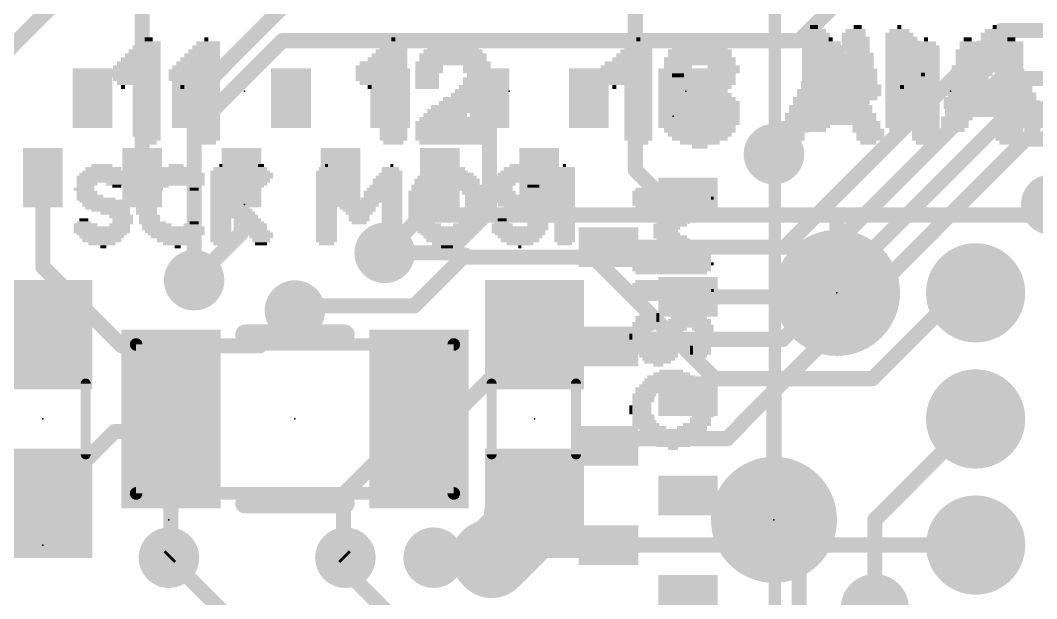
# Model space of a CAD drawing. Extents: x -6.3 to 43.3, y -21.6 to 50.8.
# Drawn here: x 4.85 to 15.09, y 9.62 to 15.44 of the extents above; entities that cross this region are included whole.
import ezdxf

# ---------------------------------------------------------------- set-up
doc = ezdxf.new("R2010")
doc.units = 0
for name, color, linetype in [('1', 12, 'CONTINUOUS'), ('16', 132, 'CONTINUOUS'), ('17', 110, 'CONTINUOUS'), ('18', 110, 'CONTINUOUS'), ('21', 41, 'CONTINUOUS'), ('22', 40, 'CONTINUOUS'), ('23', 53, 'CONTINUOUS'), ('24', 53, 'CONTINUOUS'), ('51', 53, 'CONTINUOUS')]:
    doc.layers.add(name, color=color, linetype=linetype)

# ---------------------------------------------------------------- blocks, each defined once
blk = doc.blocks.new('RECT')
blk.add_solid([(-0.5, -0.5), (0.5, -0.5), (-0.5, 0.5), (0.5, 0.5)])
blk = doc.blocks.new('ROUNDP')
at = {"const_width": 0.5}
blk.add_lwpolyline([(0, -0.25, 1), (0, 0.25, 1), (0, -0.25)], format="xyb", dxfattribs=at)
blk = doc.blocks.new('PIE')
at = {"const_width": 0.5}
blk.add_lwpolyline([(0, -0.25, 1), (0, 0.25, 1), (0, -0.25)], format="xyb", dxfattribs=at)
blk = doc.blocks.new('ROUNDV')
at = {"const_width": 0.5}
blk.add_lwpolyline([(0, -0.25, 1), (0, 0.25, 1), (0, -0.25)], format="xyb", dxfattribs=at)

msp = doc.modelspace()

# ---------------------------------------------------------------- linework, layer by layer
at = {"layer": '1'}
for points, const_width in [([(12.7, 15.24), (13.97, 16.51)], 0.1524), ([(6.604, 14.351), (7.493, 15.24)], 0.1524), ([(7.493, 15.24), (12.7, 15.24)], 0.1524), ([(6.604, 12.827), (6.604, 14.351)], 0.1524), ([(15.24, 13.589), (15.1348, 13.4838)], 0.1524), ([(8.5242, 13.1028), (8.9052, 13.4838)], 0.1524), ([(8.9052, 13.4838), (13.081, 13.4838)], 0.1524), ([(13.081, 13.4838), (15.1348, 13.4838)], 0.1524), ([(13.081, 12.7), (13.081, 13.4838)], 0.1524), ([(9.3337, 13.081), (8.8221, 12.5694)], 0.1524), ([(9.3561, 13.0586), (9.3337, 13.081)], 0.1524), ([(10.6277, 13.0586), (9.3561, 13.0586)], 0.1524), ([(11.8499, 11.8364), (10.6277, 13.0586)], 0.1524), ([(14.3023, 12.7), (13.4387, 11.8364)], 0.1524), ([(14.478, 12.7), (14.3023, 12.7)], 0.1524), ([(7.62, 12.5218), (7.6676, 12.5694)], 0.1524), ([(7.6676, 12.5694), (8.8221, 12.5694)], 0.1524), ([(9.183, 11.43), (10.033, 12.28)], 0.1524), ([(12.446, 11.8364), (11.8499, 11.8364)], 0.1524), ([(13.4387, 11.8364), (12.446, 11.8364)], 0.1524), ([(12.446, 10.414), (12.446, 11.8364)], 0.1524), ([(6.37, 11.303), (6.37, 11.43)], 0.1524), ([(8.108, 10.668), (8.87, 11.43)], 0.1524), ([(8.87, 11.43), (9.183, 11.43)], 0.1524), ([(13.462, 10.414), (14.478, 11.43)], 0.1524), ([(5.08, 10.58), (5.803, 11.303)], 0.1524), ([(5.803, 11.303), (6.37, 11.303)], 0.1524), ([(6.37, 10.053), (6.37, 11.303)], 0.1524), ([(10.033, 10.58), (9.9034, 10.4504)], 0.762), ([(9.9034, 10.4504), (9.9034, 10.3091)], 0.762), ([(8.108, 10.668), (8.108, 10.053)], 0.1524), ([(9.6019, 10.0076), (9.9034, 10.3091)], 0.762), ([(13.462, 9.525), (13.462, 10.414)], 0.1524), ([(9.6019, 10.0076), (9.5765, 10.033)], 0.762), ([(9.5765, 10.033), (9.017, 10.033)], 0.254), ([(6.35, 10.033), (6.37, 10.053)], 0.1524), ([(8.128, 10.033), (8.108, 10.053)], 0.1524)]:
    msp.add_lwpolyline(points, dxfattribs=dict(at, const_width=const_width))
for points, const_width in [([(7.493, 15.2781, 1), (7.493, 15.2019)], 0.0762), ([(7.5199, 15.2131, 1), (7.4661, 15.2669)], 0.0762), ([(12.6731, 15.2669, 1), (12.7269, 15.2131)], 0.0762), ([(12.7, 15.2019, 1), (12.7, 15.2781)], 0.0762), ([(6.6421, 14.351, 1), (6.5659, 14.351)], 0.0762), ([(6.5771, 14.3779, 1), (6.6309, 14.3241)], 0.0762), ([(8.9052, 13.5219, 1), (8.9052, 13.4457)], 0.0762), ([(8.9322, 13.4569, 1), (8.8783, 13.5107)], 0.0762), ([(13.081, 13.5219, 1), (13.081, 13.4457)], 0.0762), ([(13.1191, 13.4838, 1), (13.0429, 13.4838)], 0.0762), ([(13.081, 13.4457, 1), (13.081, 13.5219)], 0.0762), ([(15.1079, 13.5107, 1), (15.1617, 13.4569)], 0.0762), ([(8.4973, 13.1297, 1), (8.5512, 13.0759)], 0.0762), ([(9.3607, 13.1079, 1), (9.3068, 13.0541)], 0.0762), ([(9.3607, 13.0541, 1), (9.3068, 13.1079)], 0.0762), ([(9.3561, 13.0967, 1), (9.3561, 13.0205)], 0.0762), ([(9.3292, 13.0317, 1), (9.3831, 13.0855)], 0.0762), ([(10.6546, 13.0855, 1), (10.6007, 13.0317)], 0.0762), ([(10.6277, 13.0205, 1), (10.6277, 13.0967)], 0.0762), ([(6.5659, 12.827, 1), (6.6421, 12.827)], 0.0762), ([(13.0429, 12.7, 1), (13.1191, 12.7)], 0.0762), ([(14.3023, 12.7381, 1), (14.3023, 12.6619)], 0.0762), ([(14.3293, 12.6731, 1), (14.2754, 12.7269)], 0.0762), ([(14.478, 12.6619, 1), (14.478, 12.7381)], 0.0762), ([(7.6676, 12.6075, 1), (7.6676, 12.5313)], 0.0762), ([(7.6945, 12.5425, 1), (7.6407, 12.5963)], 0.0762), ([(8.7952, 12.5963, 1), (8.8491, 12.5425)], 0.0762), ([(8.8221, 12.5313, 1), (8.8221, 12.6075)], 0.0762), ([(7.5931, 12.5487, 1), (7.6469, 12.4949)], 0.0762), ([(10.0599, 12.2531, 1), (10.0061, 12.3069)], 0.0762), ([(11.8499, 11.8745, 1), (11.8499, 11.7983)], 0.0762), ([(11.8229, 11.8095, 1), (11.8768, 11.8633)], 0.0762), ([(12.446, 11.8745, 1), (12.446, 11.7983)], 0.0762), ([(12.4841, 11.8364, 1), (12.4079, 11.8364)], 0.0762), ([(12.446, 11.7983, 1), (12.446, 11.8745)], 0.0762), ([(13.4118, 11.8633, 1), (13.4657, 11.8095)], 0.0762), ([(13.4387, 11.7983, 1), (13.4387, 11.8745)], 0.0762), ([(6.4081, 11.43, 1), (6.3319, 11.43)], 0.0762), ([(8.87, 11.4681, 1), (8.87, 11.3919)], 0.0762), ([(8.8969, 11.4031, 1), (8.8431, 11.4569)], 0.0762), ([(9.1561, 11.4569, 1), (9.2099, 11.4031)], 0.0762), ([(9.183, 11.3919, 1), (9.183, 11.4681)], 0.0762), ([(14.5049, 11.4031, 1), (14.4511, 11.4569)], 0.0762), ([(5.803, 11.3411, 1), (5.803, 11.2649)], 0.0762), ([(5.8299, 11.2761, 1), (5.7761, 11.3299)], 0.0762), ([(6.4081, 11.303, 1), (6.3319, 11.303)], 0.0762), ([(6.37, 11.2649, 1), (6.37, 11.3411)], 0.0762), ([(6.3319, 11.303, 1), (6.4081, 11.303)], 0.0762), ([(10.1677, 10.4453, 1), (9.8983, 10.7147)], 0.381), ([(10.0939, 10.4504, 1), (9.7129, 10.4504)], 0.381), ([(9.7687, 10.5851, 1), (10.0381, 10.3157)], 0.381), ([(8.1461, 10.668, 1), (8.0699, 10.668)], 0.0762), ([(8.0811, 10.6949, 1), (8.1349, 10.6411)], 0.0762), ([(10.0381, 10.1744, 1), (9.7687, 10.4438)], 0.381), ([(5.0531, 10.6069, 1), (5.1069, 10.5531)], 0.0762), ([(9.7129, 10.3091, 1), (10.0939, 10.3091)], 0.381), ([(12.4079, 10.414, 1), (12.4841, 10.414)], 0.0762), ([(13.5001, 10.414, 1), (13.4239, 10.414)], 0.0762), ([(13.4351, 10.4409, 1), (13.4889, 10.3871)], 0.0762), ([(9.7112, 10.1677, 1), (9.4418, 9.8983)], 0.381), ([(9.4672, 10.1423, 1), (9.7366, 9.8729)], 0.381), ([(9.4672, 9.8729, 1), (9.7366, 10.1423)], 0.381), ([(9.017, 10.0965, 1), (9.017, 9.9695)], 0.127), ([(9.5765, 9.9695, 1), (9.5765, 10.0965)], 0.127), ([(6.3231, 10.0599, 1), (6.3769, 10.0061)], 0.0762), ([(6.3319, 10.053, 1), (6.4081, 10.053)], 0.0762), ([(6.3969, 10.0261, 1), (6.3431, 10.0799)], 0.0762), ([(8.0699, 10.053, 1), (8.1461, 10.053)], 0.0762), ([(8.1349, 10.0799, 1), (8.0811, 10.0261)], 0.0762), ([(8.1011, 10.0061, 1), (8.1549, 10.0599)], 0.0762)]:
    msp.add_lwpolyline(points, format="xyb", dxfattribs=dict(at, const_width=const_width))
at = {"layer": '16', "const_width": 0.1524}
for points in [[(6.58, 14.66), (8.43, 16.51)], [(6.08, 13.86), (6.08, 16.24)], [(11.049, 13.937), (11.049, 16.129)], [(4.58, 14.994), (5.1816, 15.5956)], [(12.5529, 13.16), (14.7345, 15.3416)], [(14.7345, 15.3416), (15.3416, 15.3416)], [(14.732, 14.859), (12.533, 12.66)], [(18.7615, 14.859), (14.732, 14.859)], [(9.58, 14.66), (9.58, 13.5236)], [(14.8583, 14.5542), (12.5355, 12.2314)], [(18.1272, 14.5542), (14.8583, 14.5542)], [(12.1086, 11.3735), (14.9845, 14.2494)], [(17.8392, 14.2494), (14.9845, 14.2494)], [(5.08, 13.86), (5.08, 12.9617)], [(7.08, 13.86), (7.08, 13.303)], [(11.326, 13.66), (11.049, 13.937)], [(11.58, 13.66), (11.326, 13.66)], [(9.58, 13.5236), (9.1592, 13.1028)], [(7.08, 13.303), (6.604, 12.827)], [(10.78, 13.16), (12.5529, 13.16)], [(9.1592, 13.1028), (8.5242, 13.1028)], [(5.8751, 12.1666), (5.08, 12.9617)], [(12.533, 12.66), (11.58, 12.66)], [(7.62, 12.5218), (7.2648, 12.1666)], [(10.8514, 12.2314), (10.78, 12.16)], [(12.5355, 12.2314), (10.8514, 12.2314)], [(7.2648, 12.1666), (5.8751, 12.1666)], [(11.9747, 11.2314), (12.1086, 11.3653)], [(12.1086, 11.3653), (12.1086, 11.3735)], [(10.78, 11.16), (10.8514, 11.2314)], [(10.8514, 11.2314), (11.9747, 11.2314)], [(10.78, 10.16), (12.7, 10.16)], [(12.7, 10.16), (14.478, 10.16)], [(12.7, 9.1941), (12.7, 10.16)], [(8.4248, 7.9582), (6.35, 10.033)], [(8.128, 10.033), (8.128, 9.906)], [(9.874, 8.16), (8.128, 9.906)]]:
    msp.add_lwpolyline(points, dxfattribs=at)
at = {"layer": '16', "const_width": 0.0762}
for points in [[(14.7345, 15.3797, 1), (14.7345, 15.3035)], [(14.7614, 15.3147, 1), (14.7075, 15.3685)], [(14.732, 14.8971, 1), (14.732, 14.8209)], [(14.7589, 14.8321, 1), (14.7051, 14.8859)], [(6.5531, 14.6869, 1), (6.6069, 14.6331)], [(9.6181, 14.66, 1), (9.5419, 14.66)], [(14.8583, 14.5923, 1), (14.8583, 14.5161)], [(14.8852, 14.5273, 1), (14.8313, 14.5811)], [(14.9845, 14.2875, 1), (14.9845, 14.2113)], [(15.0115, 14.2225, 1), (14.9576, 14.2763)], [(5.1181, 13.86, 1), (5.0419, 13.86)], [(7.1181, 13.86, 1), (7.0419, 13.86)], [(11.0109, 13.937, 1), (11.0871, 13.937)], [(11.0759, 13.9639, 1), (11.0221, 13.9101)], [(6.0419, 13.86, 1), (6.1181, 13.86)], [(11.326, 13.6981, 1), (11.326, 13.6219)], [(11.2991, 13.6331, 1), (11.3529, 13.6869)], [(11.58, 13.6219, 1), (11.58, 13.6981)], [(9.5419, 13.5236, 1), (9.6181, 13.5236)], [(9.6069, 13.4966, 1), (9.5531, 13.5505)], [(7.0419, 13.303, 1), (7.1181, 13.303)], [(7.1069, 13.2761, 1), (7.0531, 13.3299)], [(10.78, 13.1981, 1), (10.78, 13.1219)], [(12.5259, 13.1869, 1), (12.5798, 13.1331)], [(12.5529, 13.1219, 1), (12.5529, 13.1981)], [(8.5242, 13.1409, 1), (8.5242, 13.0647)], [(9.1323, 13.1297, 1), (9.1862, 13.0759)], [(9.1592, 13.0647, 1), (9.1592, 13.1409)], [(5.1069, 12.9886, 1), (5.0531, 12.9347)], [(5.0419, 12.9617, 1), (5.1181, 12.9617)], [(6.5771, 12.8539, 1), (6.6309, 12.8001)], [(11.58, 12.6981, 1), (11.58, 12.6219)], [(12.5061, 12.6869, 1), (12.5599, 12.6331)], [(12.533, 12.6219, 1), (12.533, 12.6981)], [(7.6469, 12.4949, 1), (7.5931, 12.5487)], [(10.8514, 12.2695, 1), (10.8514, 12.1933)], [(10.8783, 12.2045, 1), (10.8245, 12.2583)], [(12.5085, 12.2583, 1), (12.5624, 12.2045)], [(12.5355, 12.1933, 1), (12.5355, 12.2695)], [(5.8751, 12.2047, 1), (5.8751, 12.1285)], [(5.8481, 12.1397, 1), (5.902, 12.1935)], [(7.2379, 12.1935, 1), (7.2917, 12.1397)], [(7.2648, 12.1285, 1), (7.2648, 12.2047)], [(10.7531, 12.1869, 1), (10.8069, 12.1331)], [(12.1467, 11.3735, 1), (12.0705, 11.3735)], [(12.0817, 11.4004, 1), (12.1355, 11.3465)], [(12.0705, 11.3653, 1), (12.1467, 11.3653)], [(12.1355, 11.3384, 1), (12.0817, 11.3923)], [(10.8514, 11.2695, 1), (10.8514, 11.1933)], [(10.8783, 11.2045, 1), (10.8245, 11.2583)], [(11.9477, 11.2583, 1), (12.0016, 11.2045)], [(11.9747, 11.1933, 1), (11.9747, 11.2695)], [(10.7531, 11.1869, 1), (10.8069, 11.1331)], [(10.78, 10.1981, 1), (10.78, 10.1219)], [(12.7, 10.1981, 1), (12.7, 10.1219)], [(12.7381, 10.16, 1), (12.6619, 10.16)], [(12.7, 10.1219, 1), (12.7, 10.1981)], [(14.478, 10.1219, 1), (14.478, 10.1981)], [(6.3769, 10.0599, 1), (6.3231, 10.0061)], [(8.1661, 10.033, 1), (8.0899, 10.033)], [(8.0899, 9.906, 1), (8.1661, 9.906)], [(8.1549, 9.9329, 1), (8.1011, 9.8791)]]:
    msp.add_lwpolyline(points, format="xyb", dxfattribs=at)
at = {"layer": '21', "const_width": 0.2032}
for points in [[(7.12, 12.28), (8.12, 12.28)], [(8.12, 10.58), (7.12, 10.58)]]:
    msp.add_lwpolyline(points, dxfattribs=at)
at = {"layer": '21', "const_width": 0.1016}
for points in [[(7.12, 12.3308, 1), (7.12, 12.2292)], [(8.12, 12.2292, 1), (8.12, 12.3308)], [(7.12, 10.6308, 1), (7.12, 10.5292)], [(8.12, 10.5292, 1), (8.12, 10.6308)]]:
    msp.add_lwpolyline(points, format="xyb", dxfattribs=at)
at = {"layer": '22', "const_width": 0.127}
msp.add_lwpolyline([(12.455, 15.535), (12.455, 4.785)], dxfattribs=at)
at = {"layer": '23'}
for p in [(7.112, 14.732), (9.779, 14.732), (11.557, 14.732), (14.224, 14.732), (11.43, 14.478), (7.112, 13.589), (13.081, 12.7), (5.08, 11.43), (7.62, 11.43), (10.033, 11.43), (6.35, 10.414), (12.446, 10.414)]:
    msp.add_point(p, dxfattribs=at)
at = {"layer": '24'}
msp.add_point((5.08, 10.16), dxfattribs=at)
at = {"layer": '51'}
for points, const_width in [([(6.02, 12.2118, 1), (6.02, 12.1482)], 0.0635), ([(6.0518, 12.18, 1), (5.9883, 12.18)], 0.0635), ([(9.2518, 12.18, 1), (9.1883, 12.18)], 0.0635), ([(9.22, 12.1482, 1), (9.22, 12.2118)], 0.0635), ([(5.5374, 11.786, 1), (5.4866, 11.786)], 0.0508), ([(9.6264, 11.786, 1), (9.5756, 11.786)], 0.0508), ([(10.4774, 11.786, 1), (10.4266, 11.786)], 0.0508), ([(5.4866, 11.074, 1), (5.5374, 11.074)], 0.0508), ([(9.5756, 11.074, 1), (9.6264, 11.074)], 0.0508), ([(10.4266, 11.074, 1), (10.4774, 11.074)], 0.0508), ([(6.02, 10.7118, 1), (6.02, 10.6482)], 0.0635), ([(5.9883, 10.68, 1), (6.0518, 10.68)], 0.0635), ([(9.1883, 10.68, 1), (9.2518, 10.68)], 0.0635), ([(9.22, 10.6482, 1), (9.22, 10.7118)], 0.0635)]:
    msp.add_lwpolyline(points, format="xyb", dxfattribs=dict(at, const_width=const_width))
for points, const_width in [([(6.02, 12.18), (9.22, 12.18)], 0.127), ([(6.02, 10.68), (6.02, 12.18)], 0.127), ([(9.22, 12.18), (9.22, 10.68)], 0.127), ([(5.512, 11.786), (5.512, 11.074)], 0.1016), ([(9.601, 11.074), (9.601, 11.786)], 0.1016), ([(10.452, 11.074), (10.452, 11.786)], 0.1016), ([(9.22, 10.68), (6.02, 10.68)], 0.127)]:
    msp.add_lwpolyline(points, dxfattribs=dict(at, const_width=const_width))

# ---------------------------------------------------------------- block references
at = {"layer": '1', "xscale": 1.27, "yscale": 1.27}
for p in [(13.081, 12.7), (12.446, 10.414)]:
    msp.add_blockref('PIE', p, dxfattribs=at)
at = {"layer": '1', "xscale": 1.1}
for p, rotation in [((5.08, 12.28), 270), ((10.033, 12.28), 90), ((5.08, 10.58), 270), ((10.033, 10.58), 90)]:
    msp.add_blockref('RECT', p, dxfattribs=dict(at, rotation=rotation))
at = {"layer": '1', "yscale": 1.8}
for p in [(6.37, 11.43), (8.87, 11.43)]:
    msp.add_blockref('RECT', p, dxfattribs=at)
at = {"layer": '16', "yscale": 0.6}
for p, xscale, rotation in [((5.58, 14.66), 0.4, 180), ((6.58, 14.66), 0.4, 180), ((7.58, 14.66), 0.4, 180), ((8.58, 14.66), 0.4, 180), ((9.58, 14.66), 0.4, 180), ((10.58, 14.66), 0.4, 180), ((11.58, 14.66), 0.6, 180), ((5.08, 13.86), 0.4, 180), ((6.08, 13.86), 0.4, 180), ((7.08, 13.86), 0.4, 180), ((8.08, 13.86), 0.4, 180), ((9.08, 13.86), 0.4, 180), ((10.08, 13.86), 0.4, 180), ((11.58, 13.66), 0.4, 90), ((10.78, 13.16), 0.4, 90), ((11.58, 12.66), 0.4, 90), ((10.78, 12.16), 0.4, 90), ((11.58, 11.66), 0.4, 90), ((10.78, 11.16), 0.4, 90), ((11.58, 10.66), 0.4, 90), ((10.78, 10.16), 0.4, 90), ((11.58, 9.66), 0.4, 90)]:
    msp.add_blockref('RECT', p, dxfattribs=dict(at, xscale=xscale, rotation=rotation))
at = {"layer": '17', "rotation": 270}
for p in [(14.478, 12.7), (14.478, 12.7), (14.478, 11.43), (14.478, 11.43), (14.478, 10.16), (14.478, 10.16)]:
    msp.add_blockref('ROUNDP', p, dxfattribs=at)
at = {"layer": '17', "xscale": 0.8128, "yscale": 0.8128, "rotation": 270}
for p in [(14.478, 12.7), (14.478, 12.7), (14.478, 11.43), (14.478, 11.43), (14.478, 10.16), (14.478, 10.16)]:
    msp.add_blockref('ROUNDP', p, dxfattribs=at)
at = {"layer": '18'}
for p, xscale, yscale in [((12.446, 14.097), 0.6096, 0.6096), ((12.446, 14.097), 0.6096, 0.6096), ((15.24, 13.589), 0.6096, 0.6096), ((15.24, 13.589), 0.6096, 0.6096), ((8.5242, 13.1028), 0.6096, 0.6096), ((8.5242, 13.1028), 0.6096, 0.6096), ((6.604, 12.827), 0.6096, 0.6096), ((6.604, 12.827), 0.6096, 0.6096), ((7.62, 12.5218), 0.6096, 0.6096), ((7.62, 12.5218), 0.6096, 0.6096), ((6.35, 10.033), 0.6096, 0.6096), ((6.35, 10.033), 0.6096, 0.6096), ((8.128, 10.033), 0.6096, 0.6096), ((8.128, 10.033), 0.6096, 0.6096), ((9.017, 10.033), 0.6096, 0.6096), ((9.017, 10.033), 0.6096, 0.6096), ((13.462, 9.525), 0.6858, 0.6858), ((13.462, 9.525), 0.6858, 0.6858)]:
    msp.add_blockref('ROUNDV', p, dxfattribs=dict(at, xscale=xscale, yscale=yscale))
at = {"layer": '21'}
for p, xscale, yscale in [((6.146, 15.252), 0.08, 0.04), ((6.726, 15.252), 0.04, 0.04), ((8.612, 15.252), 0.04, 0.04), ((9.192, 15.252), 0.24, 0.04), ((11.079, 15.252), 0.04, 0.04), ((11.699, 15.252), 0.24, 0.04), ((13.017, 15.252), 0.04, 0.04), ((13.977, 15.252), 0.04, 0.04), ((14.397, 15.252), 0.08, 0.04), ((14.837, 15.252), 0.08, 0.04), ((6.126, 15.172), 0.28, 0.04), ((6.146, 15.212), 0.24, 0.04), ((6.726, 15.172), 0.28, 0.04), ((6.746, 15.212), 0.24, 0.04), ((8.612, 15.172), 0.28, 0.04), ((8.612, 15.212), 0.2, 0.04), ((9.212, 15.172), 0.52, 0.04), ((9.212, 15.212), 0.44, 0.04), ((11.079, 15.172), 0.28, 0.04), ((11.079, 15.212), 0.2, 0.04), ((11.699, 15.172), 0.56, 0.04), ((11.679, 15.212), 0.44, 0.04), ((13.017, 15.212), 0.2, 0.04), ((13.037, 15.172), 0.24, 0.04), ((13.977, 15.172), 0.28, 0.04), ((13.977, 15.212), 0.2, 0.04), ((14.417, 15.212), 0.2, 0.04), ((14.437, 15.172), 0.24, 0.04), ((14.817, 15.172), 0.28, 0.04), ((14.837, 15.212), 0.24, 0.04), ((6.066, 15.052), 0.4, 0.04), ((6.086, 15.092), 0.36, 0.04), ((6.106, 15.132), 0.32, 0.04), ((6.666, 15.052), 0.4, 0.04), ((6.686, 15.092), 0.36, 0.04), ((6.706, 15.132), 0.32, 0.04), ((8.552, 15.052), 0.4, 0.04), ((8.572, 15.092), 0.36, 0.04), ((8.592, 15.132), 0.32, 0.04), ((9.212, 15.092), 0.68, 0.04), ((9.212, 15.052), 0.68, 0.04), ((9.212, 15.132), 0.6, 0.04), ((11.019, 15.052), 0.4, 0.04), ((11.039, 15.092), 0.36, 0.04), ((11.059, 15.132), 0.32, 0.04), ((11.699, 15.052), 0.72, 0.04), ((11.699, 15.132), 0.64, 0.04), ((11.699, 15.092), 0.64, 0.04), ((13.017, 15.052), 0.36, 0.04), ((13.017, 15.132), 0.28, 0.04), ((13.037, 15.092), 0.32, 0.04), ((13.917, 15.052), 0.4, 0.04), ((13.937, 15.092), 0.36, 0.04), ((13.957, 15.132), 0.32, 0.04), ((14.417, 15.132), 0.28, 0.04), ((14.417, 15.092), 0.28, 0.04), ((14.417, 15.052), 0.28, 0.04), ((14.817, 15.132), 0.28, 0.04), ((14.817, 15.092), 0.28, 0.04), ((14.817, 15.052), 0.28, 0.04), ((6.006, 14.932), 0.52, 0.04), ((6.026, 14.972), 0.48, 0.04), ((6.046, 15.012), 0.44, 0.04), ((6.606, 14.932), 0.52, 0.04), ((6.626, 14.972), 0.48, 0.04), ((6.646, 15.012), 0.44, 0.04), ((8.492, 14.972), 0.52, 0.04), ((8.492, 14.932), 0.52, 0.04), ((8.512, 15.012), 0.48, 0.04), ((9.212, 15.012), 0.76, 0.04), ((8.972, 14.972), 0.28, 0.04), ((8.972, 14.932), 0.28, 0.04), ((9.452, 14.972), 0.28, 0.04), ((9.452, 14.932), 0.28, 0.04), ((10.959, 14.972), 0.52, 0.04), ((10.959, 14.932), 0.52, 0.04), ((10.979, 15.012), 0.48, 0.04), ((11.699, 15.012), 0.72, 0.04), ((11.479, 14.972), 0.28, 0.04), ((11.479, 14.932), 0.2, 0.04), ((11.939, 14.972), 0.32, 0.04), ((11.959, 14.932), 0.28, 0.04), ((13.017, 14.972), 0.44, 0.04), ((13.037, 14.932), 0.48, 0.04), ((13.037, 15.012), 0.4, 0.04), ((13.857, 14.972), 0.52, 0.04), ((13.857, 14.932), 0.52, 0.04), ((13.877, 15.012), 0.48, 0.04), ((14.377, 14.972), 0.28, 0.04), ((14.377, 14.932), 0.28, 0.04), ((14.417, 15.012), 0.28, 0.04), ((14.817, 15.012), 0.28, 0.04), ((14.817, 14.972), 0.28, 0.04), ((14.817, 14.932), 0.28, 0.04), ((6.006, 14.892), 0.52, 0.04), ((6.026, 14.852), 0.48, 0.04), ((6.606, 14.892), 0.52, 0.04), ((6.606, 14.852), 0.52, 0.04), ((8.492, 14.892), 0.52, 0.04), ((8.492, 14.852), 0.52, 0.04), ((8.952, 14.892), 0.24, 0.04), ((8.952, 14.852), 0.24, 0.04), ((9.452, 14.852), 0.28, 0.04), ((9.472, 14.892), 0.24, 0.04), ((10.959, 14.892), 0.52, 0.04), ((10.959, 14.852), 0.52, 0.04), ((11.479, 14.892), 0.12, 0.04), ((11.839, 14.852), 0.44, 0.04), ((11.919, 14.892), 0.28, 0.04), ((13.017, 14.892), 0.52, 0.04), ((13.037, 14.852), 0.56, 0.04), ((13.857, 14.892), 0.52, 0.04), ((13.857, 14.852), 0.52, 0.04), ((14.377, 14.892), 0.28, 0.04), ((14.377, 14.852), 0.28, 0.04), ((14.817, 14.892), 0.28, 0.04), ((14.817, 14.852), 0.28, 0.04), ((6.046, 14.812), 0.44, 0.04), ((5.886, 14.772), 0.04, 0.04), ((6.126, 14.772), 0.28, 0.04), ((6.126, 14.732), 0.28, 0.04), ((6.626, 14.812), 0.48, 0.04), ((6.486, 14.772), 0.04, 0.04), ((6.726, 14.772), 0.28, 0.04), ((6.726, 14.732), 0.28, 0.04), ((8.512, 14.812), 0.48, 0.04), ((8.372, 14.772), 0.04, 0.04), ((8.612, 14.772), 0.28, 0.04), ((8.612, 14.732), 0.28, 0.04), ((8.952, 14.812), 0.24, 0.04), ((8.952, 14.772), 0.24, 0.04), ((9.412, 14.732), 0.36, 0.04), ((9.432, 14.772), 0.32, 0.04), ((9.452, 14.812), 0.28, 0.04), ((10.979, 14.812), 0.48, 0.04), ((10.839, 14.772), 0.04, 0.04), ((11.079, 14.772), 0.28, 0.04), ((11.079, 14.732), 0.28, 0.04), ((11.819, 14.812), 0.48, 0.04), ((11.799, 14.772), 0.44, 0.04), ((11.779, 14.732), 0.4, 0.04), ((12.837, 14.732), 0.32, 0.04), ((13.017, 14.812), 0.6, 0.04), ((12.857, 14.772), 0.28, 0.04), ((13.197, 14.772), 0.32, 0.04), ((13.217, 14.732), 0.28, 0.04), ((13.877, 14.812), 0.48, 0.04), ((13.737, 14.772), 0.04, 0.04), ((13.977, 14.772), 0.28, 0.04), ((13.977, 14.732), 0.28, 0.04), ((14.337, 14.812), 0.28, 0.04), ((14.337, 14.772), 0.28, 0.04), ((14.577, 14.732), 0.76, 0.04), ((14.817, 14.812), 0.28, 0.04), ((14.817, 14.772), 0.28, 0.04), ((6.126, 14.692), 0.28, 0.04), ((6.126, 14.652), 0.28, 0.04), ((6.726, 14.692), 0.28, 0.04), ((6.726, 14.652), 0.28, 0.04), ((8.612, 14.692), 0.28, 0.04), ((8.612, 14.652), 0.28, 0.04), ((9.332, 14.652), 0.44, 0.04), ((9.372, 14.692), 0.36, 0.04), ((11.079, 14.692), 0.28, 0.04), ((11.079, 14.652), 0.28, 0.04), ((11.799, 14.692), 0.44, 0.04), ((11.819, 14.652), 0.48, 0.04), ((12.797, 14.652), 0.32, 0.04), ((12.817, 14.692), 0.28, 0.04), ((13.217, 14.692), 0.28, 0.04), ((13.257, 14.652), 0.28, 0.04), ((13.977, 14.692), 0.28, 0.04), ((13.977, 14.652), 0.28, 0.04), ((14.557, 14.652), 0.8, 0.04), ((14.577, 14.692), 0.76, 0.04), ((6.126, 14.612), 0.28, 0.04), ((6.126, 14.572), 0.28, 0.04), ((6.126, 14.532), 0.28, 0.04), ((6.726, 14.612), 0.28, 0.04), ((6.726, 14.572), 0.28, 0.04), ((6.726, 14.532), 0.28, 0.04), ((8.612, 14.612), 0.28, 0.04), ((8.612, 14.572), 0.28, 0.04), ((8.612, 14.532), 0.28, 0.04), ((9.172, 14.532), 0.44, 0.04), ((9.232, 14.572), 0.48, 0.04), ((9.292, 14.612), 0.44, 0.04), ((11.079, 14.612), 0.28, 0.04), ((11.079, 14.572), 0.28, 0.04), ((11.079, 14.532), 0.28, 0.04), ((11.419, 14.532), 0.24, 0.04), ((11.439, 14.572), 0.2, 0.04), ((11.919, 14.612), 0.36, 0.04), ((11.959, 14.572), 0.28, 0.04), ((11.959, 14.532), 0.28, 0.04), ((13.017, 14.572), 0.84, 0.04), ((13.017, 14.532), 0.84, 0.04), ((13.017, 14.612), 0.76, 0.04), ((13.977, 14.612), 0.28, 0.04), ((13.977, 14.572), 0.28, 0.04), ((13.977, 14.532), 0.28, 0.04), ((14.557, 14.612), 0.8, 0.04), ((14.557, 14.572), 0.8, 0.04), ((14.577, 14.532), 0.76, 0.04), ((6.126, 14.492), 0.28, 0.04), ((6.126, 14.452), 0.28, 0.04), ((6.726, 14.492), 0.28, 0.04), ((6.726, 14.452), 0.28, 0.04), ((8.612, 14.492), 0.28, 0.04), ((8.612, 14.452), 0.28, 0.04), ((9.212, 14.452), 0.68, 0.04), ((9.132, 14.492), 0.44, 0.04), ((11.079, 14.492), 0.28, 0.04), ((11.079, 14.452), 0.28, 0.04), ((11.439, 14.492), 0.28, 0.04), ((11.459, 14.452), 0.32, 0.04), ((11.939, 14.452), 0.32, 0.04), ((11.959, 14.492), 0.28, 0.04), ((13.017, 14.492), 0.92, 0.04), ((13.017, 14.452), 0.92, 0.04), ((13.977, 14.492), 0.28, 0.04), ((13.977, 14.452), 0.28, 0.04), ((14.617, 14.492), 0.68, 0.04), ((14.817, 14.452), 0.28, 0.04), ((6.126, 14.412), 0.28, 0.04), ((6.126, 14.372), 0.28, 0.04), ((6.126, 14.332), 0.28, 0.04), ((6.726, 14.412), 0.28, 0.04), ((6.726, 14.372), 0.28, 0.04), ((6.726, 14.332), 0.28, 0.04), ((8.612, 14.412), 0.28, 0.04), ((8.612, 14.372), 0.28, 0.04), ((8.612, 14.332), 0.28, 0.04), ((9.232, 14.412), 0.8, 0.04), ((9.232, 14.372), 0.8, 0.04), ((9.232, 14.332), 0.8, 0.04), ((11.079, 14.412), 0.28, 0.04), ((11.079, 14.372), 0.28, 0.04), ((11.079, 14.332), 0.28, 0.04), ((11.699, 14.412), 0.8, 0.04), ((11.699, 14.372), 0.72, 0.04), ((11.699, 14.332), 0.72, 0.04), ((12.637, 14.332), 0.32, 0.04), ((12.657, 14.372), 0.28, 0.04), ((13.377, 14.372), 0.28, 0.04), ((13.397, 14.332), 0.32, 0.04), ((13.977, 14.412), 0.28, 0.04), ((13.977, 14.372), 0.28, 0.04), ((13.977, 14.332), 0.28, 0.04), ((14.817, 14.412), 0.28, 0.04), ((14.817, 14.372), 0.28, 0.04), ((14.817, 14.332), 0.28, 0.04), ((6.126, 14.292), 0.28, 0.04), ((6.146, 14.252), 0.24, 0.04), ((6.726, 14.292), 0.28, 0.04), ((6.726, 14.252), 0.28, 0.04), ((8.612, 14.292), 0.28, 0.04), ((8.612, 14.252), 0.28, 0.04), ((9.232, 14.292), 0.8, 0.04), ((9.232, 14.252), 0.8, 0.04), ((11.079, 14.292), 0.28, 0.04), ((11.079, 14.252), 0.28, 0.04), ((11.699, 14.292), 0.64, 0.04), ((11.699, 14.252), 0.56, 0.04), ((12.617, 14.292), 0.28, 0.04), ((12.637, 14.252), 0.24, 0.04), ((13.417, 14.292), 0.28, 0.04), ((13.417, 14.252), 0.28, 0.04), ((13.977, 14.292), 0.28, 0.04), ((13.977, 14.252), 0.28, 0.04), ((14.817, 14.292), 0.28, 0.04), ((14.817, 14.252), 0.28, 0.04), ((6.126, 14.212), 0.2, 0.04), ((6.726, 14.212), 0.2, 0.04), ((8.612, 14.212), 0.2, 0.04), ((9.252, 14.212), 0.76, 0.04), ((11.079, 14.212), 0.2, 0.04), ((11.699, 14.212), 0.4, 0.04), ((11.699, 14.172), 0.16, 0.04), ((12.637, 14.212), 0.16, 0.04), ((13.397, 14.212), 0.16, 0.04), ((13.977, 14.212), 0.2, 0.04), ((14.817, 14.212), 0.2, 0.04), ((5.689, 13.914), 0.42, 0.03), ((5.689, 13.949), 0.36, 0.04), ((5.674, 13.984), 0.21, 0.03), ((6.424, 13.914), 0.45, 0.03), ((6.424, 13.949), 0.33, 0.04), ((6.424, 13.984), 0.15, 0.03), ((6.874, 13.914), 0.21, 0.03), ((6.874, 13.949), 0.15, 0.04), ((6.874, 13.984), 0.03, 0.03), ((7.264, 13.949), 0.15, 0.04), ((7.279, 13.914), 0.18, 0.03), ((7.279, 13.984), 0.06, 0.03), ((7.937, 13.914), 0.21, 0.03), ((7.937, 13.949), 0.15, 0.04), ((7.937, 13.984), 0.03, 0.03), ((8.582, 13.949), 0.18, 0.04), ((8.597, 13.914), 0.21, 0.03), ((8.597, 13.984), 0.03, 0.03), ((9.152, 13.914), 0.42, 0.03), ((9.152, 13.949), 0.36, 0.04), ((9.152, 13.984), 0.18, 0.03), ((9.902, 13.914), 0.42, 0.03), ((9.887, 13.949), 0.33, 0.04), ((9.887, 13.984), 0.21, 0.03), ((10.337, 13.914), 0.21, 0.03), ((10.352, 13.949), 0.18, 0.04), ((10.337, 13.984), 0.03, 0.03), ((5.674, 13.864), 0.51, 0.03), ((5.674, 13.829), 0.51, 0.04), ((5.689, 13.894), 0.48, 0.03), ((6.409, 13.829), 0.6, 0.04), ((6.424, 13.864), 0.57, 0.03), ((6.439, 13.894), 0.54, 0.03), ((6.874, 13.894), 0.21, 0.03), ((6.874, 13.864), 0.21, 0.03), ((6.874, 13.829), 0.21, 0.04), ((7.234, 13.829), 0.27, 0.04), ((7.264, 13.864), 0.27, 0.03), ((7.279, 13.894), 0.24, 0.03), ((7.952, 13.894), 0.24, 0.03), ((7.967, 13.864), 0.27, 0.03), ((7.982, 13.829), 0.3, 0.04), ((8.552, 13.829), 0.3, 0.04), ((8.567, 13.864), 0.27, 0.03), ((8.582, 13.894), 0.24, 0.03), ((9.152, 13.829), 0.66, 0.04), ((9.152, 13.864), 0.6, 0.03), ((9.152, 13.894), 0.54, 0.03), ((9.887, 13.864), 0.51, 0.03), ((9.872, 13.829), 0.48, 0.04), ((9.887, 13.894), 0.45, 0.03), ((10.337, 13.894), 0.21, 0.03), ((10.337, 13.864), 0.21, 0.03), ((10.337, 13.829), 0.21, 0.04), ((5.494, 13.744), 0.21, 0.03), ((5.524, 13.794), 0.21, 0.03), ((5.509, 13.774), 0.18, 0.03), ((5.524, 13.709), 0.21, 0.04), ((5.809, 13.794), 0.18, 0.03), ((5.824, 13.774), 0.09, 0.03), ((6.199, 13.774), 0.3, 0.03), ((6.169, 13.744), 0.24, 0.03), ((6.154, 13.709), 0.21, 0.04), ((6.394, 13.794), 0.63, 0.03), ((6.604, 13.774), 0.15, 0.03), ((6.604, 13.744), 0.09, 0.03), ((6.874, 13.794), 0.21, 0.03), ((6.874, 13.774), 0.21, 0.03), ((6.874, 13.744), 0.21, 0.03), ((7.009, 13.709), 0.48, 0.04), ((7.144, 13.744), 0.27, 0.03), ((7.174, 13.774), 0.27, 0.03), ((7.204, 13.794), 0.27, 0.03), ((7.982, 13.794), 0.3, 0.03), ((7.997, 13.774), 0.33, 0.03), ((8.012, 13.744), 0.36, 0.03), ((8.027, 13.709), 0.39, 0.04), ((8.507, 13.709), 0.39, 0.04), ((8.522, 13.744), 0.36, 0.03), ((8.537, 13.774), 0.33, 0.03), ((8.552, 13.794), 0.3, 0.03), ((8.882, 13.709), 0.24, 0.04), ((8.927, 13.774), 0.27, 0.03), ((8.912, 13.744), 0.24, 0.03), ((9.152, 13.794), 0.66, 0.03), ((9.377, 13.774), 0.27, 0.03), ((9.392, 13.744), 0.24, 0.03), ((9.422, 13.709), 0.24, 0.04), ((9.722, 13.794), 0.24, 0.03), ((9.707, 13.774), 0.21, 0.03), ((9.707, 13.744), 0.21, 0.03), ((9.722, 13.709), 0.24, 0.04), ((10.022, 13.794), 0.18, 0.03), ((10.022, 13.774), 0.12, 0.03), ((10.337, 13.794), 0.21, 0.03), ((10.337, 13.774), 0.21, 0.03), ((10.337, 13.744), 0.21, 0.03), ((10.337, 13.709), 0.21, 0.04), ((5.554, 13.674), 0.27, 0.03), ((5.614, 13.644), 0.39, 0.03), ((5.674, 13.624), 0.45, 0.03), ((6.139, 13.674), 0.24, 0.03), ((6.124, 13.644), 0.21, 0.03), ((6.124, 13.624), 0.21, 0.03), ((6.994, 13.674), 0.45, 0.03), ((6.979, 13.644), 0.42, 0.03), ((6.964, 13.624), 0.39, 0.03), ((8.027, 13.674), 0.39, 0.03), ((8.042, 13.644), 0.42, 0.03), ((8.267, 13.624), 0.87, 0.03), ((8.492, 13.644), 0.42, 0.03), ((8.507, 13.674), 0.39, 0.03), ((8.867, 13.674), 0.21, 0.03), ((8.867, 13.644), 0.21, 0.03), ((8.867, 13.624), 0.21, 0.03), ((9.437, 13.674), 0.21, 0.03), ((9.437, 13.644), 0.21, 0.03), ((9.437, 13.624), 0.21, 0.03), ((9.752, 13.674), 0.3, 0.03), ((9.827, 13.644), 0.39, 0.03), ((9.857, 13.624), 0.45, 0.03), ((10.337, 13.674), 0.21, 0.03), ((10.337, 13.644), 0.21, 0.03), ((10.337, 13.624), 0.21, 0.03), ((5.704, 13.589), 0.45, 0.04), ((5.734, 13.554), 0.45, 0.03), ((5.764, 13.534), 0.39, 0.03), ((5.809, 13.504), 0.3, 0.03), ((6.124, 13.589), 0.21, 0.04), ((6.124, 13.554), 0.21, 0.03), ((6.124, 13.534), 0.21, 0.03), ((6.124, 13.504), 0.21, 0.03), ((6.949, 13.589), 0.36, 0.04), ((6.964, 13.554), 0.39, 0.03), ((6.979, 13.534), 0.42, 0.03), ((6.994, 13.504), 0.45, 0.03), ((7.937, 13.589), 0.21, 0.04), ((7.937, 13.554), 0.21, 0.03), ((7.937, 13.534), 0.21, 0.03), ((7.937, 13.504), 0.21, 0.03), ((8.267, 13.589), 0.39, 0.04), ((8.252, 13.554), 0.36, 0.03), ((8.267, 13.534), 0.33, 0.03), ((8.267, 13.504), 0.27, 0.03), ((8.597, 13.589), 0.21, 0.04), ((8.597, 13.554), 0.21, 0.03), ((8.597, 13.534), 0.21, 0.03), ((8.597, 13.504), 0.21, 0.03), ((8.867, 13.589), 0.21, 0.04), ((8.867, 13.554), 0.21, 0.03), ((8.867, 13.534), 0.21, 0.03), ((8.867, 13.504), 0.21, 0.03), ((9.437, 13.589), 0.21, 0.04), ((9.437, 13.554), 0.21, 0.03), ((9.437, 13.534), 0.21, 0.03), ((9.437, 13.504), 0.21, 0.03), ((9.902, 13.589), 0.48, 0.04), ((9.932, 13.554), 0.42, 0.03), ((9.977, 13.534), 0.39, 0.03), ((10.022, 13.504), 0.3, 0.03), ((10.337, 13.589), 0.21, 0.04), ((10.337, 13.554), 0.21, 0.03), ((10.337, 13.534), 0.21, 0.03), ((10.337, 13.504), 0.21, 0.03), ((5.494, 13.404), 0.15, 0.03), ((5.494, 13.434), 0.09, 0.03), ((5.869, 13.469), 0.24, 0.04), ((5.884, 13.434), 0.21, 0.03), ((5.884, 13.404), 0.21, 0.03), ((6.154, 13.469), 0.21, 0.04), ((6.154, 13.434), 0.21, 0.03), ((6.184, 13.404), 0.27, 0.03), ((6.604, 13.404), 0.09, 0.03), ((7.009, 13.469), 0.48, 0.04), ((6.874, 13.434), 0.21, 0.03), ((6.874, 13.404), 0.21, 0.03), ((7.144, 13.434), 0.27, 0.03), ((7.174, 13.404), 0.27, 0.03), ((7.937, 13.469), 0.21, 0.04), ((7.937, 13.434), 0.21, 0.03), ((7.937, 13.404), 0.21, 0.03), ((8.267, 13.469), 0.21, 0.04), ((8.267, 13.434), 0.21, 0.03), ((8.267, 13.404), 0.15, 0.03), ((8.597, 13.469), 0.21, 0.04), ((8.597, 13.434), 0.21, 0.03), ((8.597, 13.404), 0.21, 0.03), ((8.867, 13.469), 0.21, 0.04), ((8.882, 13.434), 0.24, 0.03), ((8.912, 13.404), 0.24, 0.03), ((9.392, 13.404), 0.24, 0.03), ((9.407, 13.434), 0.21, 0.03), ((9.437, 13.469), 0.21, 0.04), ((9.707, 13.404), 0.15, 0.03), ((9.707, 13.434), 0.09, 0.03), ((10.067, 13.469), 0.21, 0.04), ((10.067, 13.434), 0.21, 0.03), ((10.067, 13.404), 0.21, 0.03), ((10.337, 13.469), 0.21, 0.04), ((10.337, 13.434), 0.21, 0.03), ((10.337, 13.404), 0.21, 0.03), ((5.509, 13.384), 0.24, 0.03), ((5.674, 13.349), 0.57, 0.04), ((5.674, 13.314), 0.57, 0.03), ((5.854, 13.384), 0.21, 0.03), ((6.229, 13.384), 0.3, 0.03), ((6.394, 13.349), 0.63, 0.04), ((6.409, 13.314), 0.6, 0.03), ((6.589, 13.384), 0.18, 0.03), ((6.874, 13.384), 0.21, 0.03), ((6.874, 13.349), 0.21, 0.04), ((6.874, 13.314), 0.21, 0.03), ((7.204, 13.384), 0.27, 0.03), ((7.219, 13.349), 0.24, 0.04), ((7.234, 13.314), 0.27, 0.03), ((7.937, 13.384), 0.21, 0.03), ((7.937, 13.349), 0.21, 0.04), ((7.937, 13.314), 0.21, 0.03), ((8.597, 13.384), 0.21, 0.03), ((8.597, 13.349), 0.21, 0.04), ((8.597, 13.314), 0.21, 0.03), ((8.942, 13.384), 0.3, 0.03), ((9.152, 13.349), 0.66, 0.04), ((9.152, 13.314), 0.6, 0.03), ((9.362, 13.384), 0.3, 0.03), ((9.707, 13.384), 0.21, 0.03), ((9.887, 13.349), 0.57, 0.04), ((9.872, 13.314), 0.54, 0.03), ((10.067, 13.384), 0.21, 0.03), ((10.337, 13.384), 0.21, 0.03), ((10.337, 13.349), 0.21, 0.04), ((10.337, 13.314), 0.21, 0.03), ((5.674, 13.294), 0.51, 0.03), ((5.674, 13.264), 0.45, 0.03), ((5.674, 13.229), 0.39, 0.04), ((6.424, 13.294), 0.57, 0.03), ((6.424, 13.264), 0.51, 0.03), ((6.439, 13.229), 0.42, 0.04), ((6.874, 13.294), 0.21, 0.03), ((6.874, 13.264), 0.21, 0.03), ((6.874, 13.229), 0.21, 0.04), ((7.264, 13.294), 0.27, 0.03), ((7.279, 13.264), 0.24, 0.03), ((7.279, 13.229), 0.18, 0.04), ((7.937, 13.294), 0.21, 0.03), ((7.937, 13.264), 0.21, 0.03), ((7.937, 13.229), 0.21, 0.04), ((8.597, 13.294), 0.21, 0.03), ((8.597, 13.264), 0.21, 0.03), ((8.597, 13.229), 0.21, 0.04), ((9.152, 13.294), 0.54, 0.03), ((9.152, 13.264), 0.48, 0.03), ((9.152, 13.229), 0.42, 0.04), ((9.887, 13.294), 0.51, 0.03), ((9.887, 13.264), 0.45, 0.03), ((9.887, 13.229), 0.39, 0.04), ((10.337, 13.294), 0.21, 0.03), ((10.337, 13.264), 0.21, 0.03), ((10.337, 13.229), 0.21, 0.04), ((5.674, 13.194), 0.27, 0.03), ((5.689, 13.164), 0.06, 0.03), ((6.439, 13.194), 0.3, 0.03), ((6.439, 13.164), 0.06, 0.03), ((6.874, 13.194), 0.15, 0.03), ((7.279, 13.194), 0.12, 0.03), ((7.937, 13.194), 0.15, 0.03), ((8.597, 13.194), 0.15, 0.03), ((9.152, 13.194), 0.3, 0.03), ((9.152, 13.164), 0.12, 0.03), ((9.887, 13.194), 0.27, 0.03), ((9.887, 13.164), 0.03, 0.03), ((10.337, 13.194), 0.15, 0.03)]:
    msp.add_blockref('RECT', p, dxfattribs=dict(at, xscale=xscale, yscale=yscale))
at = {"layer": '21', "yscale": 0.04}
msp.add_blockref('RECT', (13.017, 14.412), dxfattribs=at)
at = {"layer": '21', "rotation": 270}
for p, xscale, yscale in [((11.035, 13.653), 0.15, 0.03), ((11.07, 13.653), 0.21, 0.04), ((11.105, 13.653), 0.21, 0.03), ((11.135, 13.653), 0.21, 0.03), ((11.155, 13.653), 0.21, 0.03), ((11.19, 13.653), 0.21, 0.04), ((11.225, 13.653), 0.21, 0.03), ((11.245, 13.653), 0.21, 0.03), ((11.275, 13.653), 0.21, 0.03), ((11.31, 13.653), 0.21, 0.04), ((11.345, 13.653), 0.21, 0.03), ((11.375, 13.653), 0.21, 0.03), ((11.395, 13.653), 0.21, 0.03), ((11.43, 13.653), 0.21, 0.04), ((11.465, 13.323), 0.87, 0.03), ((11.485, 13.548), 0.42, 0.03), ((11.515, 13.563), 0.39, 0.03), ((11.55, 13.563), 0.39, 0.04), ((11.585, 13.578), 0.36, 0.03), ((11.615, 13.593), 0.33, 0.03), ((11.635, 13.608), 0.3, 0.03), ((11.67, 13.608), 0.3, 0.04), ((11.705, 13.623), 0.27, 0.03), ((11.735, 13.638), 0.24, 0.03), ((11.755, 13.653), 0.21, 0.03), ((11.79, 13.653), 0.15, 0.04), ((11.825, 13.653), 0.03, 0.03), ((11.395, 13.338), 0.36, 0.03), ((11.43, 13.323), 0.39, 0.04), ((11.275, 13.323), 0.21, 0.03), ((11.31, 13.323), 0.21, 0.04), ((11.345, 13.323), 0.27, 0.03), ((11.375, 13.323), 0.33, 0.03), ((11.245, 13.323), 0.15, 0.03), ((11.485, 13.098), 0.42, 0.03), ((11.515, 13.083), 0.39, 0.03), ((11.55, 13.083), 0.39, 0.04), ((11.585, 13.068), 0.36, 0.03), ((11.615, 13.053), 0.33, 0.03), ((11.635, 13.038), 0.3, 0.03), ((11.67, 13.038), 0.3, 0.04), ((11.705, 13.023), 0.27, 0.03), ((11.735, 13.008), 0.24, 0.03), ((11.035, 12.993), 0.15, 0.03), ((11.07, 12.993), 0.21, 0.04), ((11.105, 12.993), 0.21, 0.03), ((11.135, 12.993), 0.21, 0.03), ((11.155, 12.993), 0.21, 0.03), ((11.19, 12.993), 0.21, 0.04), ((11.225, 12.993), 0.21, 0.03), ((11.245, 12.993), 0.21, 0.03), ((11.275, 12.993), 0.21, 0.03), ((11.31, 12.993), 0.21, 0.04), ((11.345, 12.993), 0.21, 0.03), ((11.375, 12.993), 0.21, 0.03), ((11.395, 12.993), 0.21, 0.03), ((11.43, 12.993), 0.21, 0.04), ((11.755, 12.993), 0.21, 0.03), ((11.79, 13.008), 0.18, 0.04), ((11.825, 12.993), 0.03, 0.03), ((11.07, 12.723), 0.21, 0.04), ((11.105, 12.723), 0.21, 0.03), ((11.135, 12.723), 0.21, 0.03), ((11.155, 12.723), 0.21, 0.03), ((11.19, 12.723), 0.21, 0.04), ((11.225, 12.723), 0.21, 0.03), ((11.245, 12.723), 0.21, 0.03), ((11.275, 12.723), 0.21, 0.03), ((11.31, 12.723), 0.21, 0.04), ((11.345, 12.723), 0.21, 0.03), ((11.375, 12.723), 0.21, 0.03), ((11.395, 12.723), 0.21, 0.03), ((11.43, 12.723), 0.21, 0.04), ((11.465, 12.723), 0.21, 0.03), ((11.485, 12.723), 0.21, 0.03), ((11.515, 12.723), 0.21, 0.03), ((11.55, 12.723), 0.21, 0.04), ((11.585, 12.723), 0.21, 0.03), ((11.615, 12.723), 0.21, 0.03), ((11.635, 12.723), 0.21, 0.03), ((11.67, 12.723), 0.21, 0.04), ((11.705, 12.723), 0.21, 0.03), ((11.735, 12.723), 0.21, 0.03), ((11.755, 12.723), 0.21, 0.03), ((11.035, 12.723), 0.15, 0.03), ((11.79, 12.708), 0.18, 0.04), ((11.825, 12.723), 0.03, 0.03), ((11.105, 12.273), 0.45, 0.03), ((11.135, 12.273), 0.51, 0.03), ((11.155, 12.273), 0.57, 0.03), ((11.19, 12.273), 0.57, 0.04), ((11.225, 12.438), 0.24, 0.03), ((11.245, 12.453), 0.15, 0.03), ((11.275, 12.453), 0.09, 0.03), ((11.465, 12.273), 0.45, 0.03), ((11.485, 12.333), 0.39, 0.03), ((11.515, 12.393), 0.27, 0.03), ((11.55, 12.423), 0.21, 0.04), ((11.585, 12.453), 0.21, 0.03), ((11.615, 12.438), 0.18, 0.03), ((11.635, 12.423), 0.21, 0.03), ((11.67, 12.273), 0.51, 0.04), ((11.705, 12.273), 0.51, 0.03), ((11.735, 12.258), 0.48, 0.03), ((11.035, 12.273), 0.27, 0.03), ((11.07, 12.273), 0.39, 0.04), ((11.395, 12.213), 0.45, 0.03), ((11.43, 12.243), 0.45, 0.04), ((11.755, 12.258), 0.42, 0.03), ((11.79, 12.258), 0.36, 0.04), ((11.005, 12.258), 0.06, 0.03), ((11.345, 12.138), 0.3, 0.03), ((11.375, 12.183), 0.39, 0.03), ((11.825, 12.273), 0.21, 0.03), ((11.225, 12.093), 0.21, 0.03), ((11.31, 12.078), 0.24, 0.04), ((11.635, 12.138), 0.18, 0.03), ((11.245, 12.063), 0.21, 0.03), ((11.275, 12.063), 0.21, 0.03), ((11.615, 12.123), 0.09, 0.03), ((11.245, 11.778), 0.24, 0.03), ((11.275, 11.793), 0.21, 0.03), ((11.31, 11.808), 0.24, 0.04), ((11.345, 11.823), 0.21, 0.03), ((11.375, 11.823), 0.21, 0.03), ((11.395, 11.823), 0.21, 0.03), ((11.43, 11.823), 0.21, 0.04), ((11.465, 11.823), 0.21, 0.03), ((11.485, 11.823), 0.21, 0.03), ((11.515, 11.823), 0.21, 0.03), ((11.55, 11.793), 0.21, 0.04), ((11.585, 11.778), 0.24, 0.03), ((11.105, 11.523), 0.51, 0.03), ((11.135, 11.523), 0.57, 0.03), ((11.155, 11.523), 0.63, 0.03), ((11.19, 11.538), 0.66, 0.04), ((11.225, 11.733), 0.27, 0.03), ((11.615, 11.748), 0.24, 0.03), ((11.635, 11.523), 0.69, 0.03), ((11.67, 11.523), 0.63, 0.04), ((11.705, 11.523), 0.57, 0.03), ((11.735, 11.523), 0.51, 0.03), ((11.035, 11.523), 0.33, 0.03), ((11.07, 11.538), 0.42, 0.04), ((11.755, 11.523), 0.45, 0.03), ((11.79, 11.523), 0.33, 0.04), ((11.825, 11.538), 0.18, 0.03), ((11.005, 11.523), 0.09, 0.03), ((11.225, 11.328), 0.3, 0.03), ((11.245, 11.298), 0.24, 0.03), ((11.275, 11.268), 0.24, 0.03), ((11.55, 11.268), 0.24, 0.04), ((11.585, 11.268), 0.24, 0.03), ((11.615, 11.313), 0.27, 0.03), ((11.31, 11.253), 0.21, 0.04), ((11.345, 11.253), 0.21, 0.03), ((11.375, 11.238), 0.18, 0.03), ((11.395, 11.223), 0.21, 0.03), ((11.43, 11.223), 0.21, 0.04), ((11.465, 11.223), 0.21, 0.03), ((11.485, 11.253), 0.21, 0.03), ((11.515, 11.253), 0.21, 0.03)]:
    msp.add_blockref('RECT', p, dxfattribs=dict(at, xscale=xscale, yscale=yscale))
at = {"layer": '22', "yscale": 0.04, "rotation": 180}
for p, xscale in [((12.849, 15.379), 0.08), ((13.289, 15.379), 0.08), ((13.709, 15.379), 0.04), ((14.669, 15.379), 0.04), ((12.849, 15.339), 0.24), ((12.869, 15.299), 0.28), ((12.869, 15.259), 0.28), ((13.249, 15.299), 0.24), ((13.269, 15.259), 0.28), ((13.269, 15.339), 0.2), ((13.709, 15.299), 0.28), ((13.729, 15.259), 0.32), ((13.709, 15.339), 0.2), ((14.649, 15.299), 0.24), ((14.669, 15.259), 0.28), ((14.669, 15.339), 0.2), ((12.869, 15.219), 0.28), ((12.869, 15.179), 0.28), ((12.869, 15.139), 0.28), ((13.269, 15.219), 0.28), ((13.269, 15.179), 0.28), ((13.269, 15.139), 0.28), ((13.749, 15.219), 0.36), ((13.769, 15.179), 0.4), ((13.809, 15.139), 0.48), ((14.649, 15.139), 0.4), ((14.649, 15.219), 0.32), ((14.669, 15.179), 0.36), ((12.869, 15.099), 0.28), ((12.869, 15.059), 0.28), ((13.309, 15.099), 0.28), ((13.309, 15.059), 0.28), ((13.829, 15.099), 0.52), ((13.829, 15.059), 0.52), ((14.649, 15.059), 0.48), ((14.669, 15.099), 0.44), ((12.869, 15.019), 0.28), ((12.869, 14.979), 0.28), ((12.869, 14.939), 0.28), ((13.309, 15.019), 0.28), ((13.309, 14.979), 0.28), ((13.349, 14.939), 0.28), ((13.829, 15.019), 0.52), ((13.829, 14.979), 0.52), ((13.809, 14.939), 0.48), ((14.649, 14.979), 0.56), ((14.669, 14.939), 0.6), ((14.669, 15.019), 0.52), ((12.869, 14.899), 0.28), ((13.109, 14.859), 0.76), ((13.349, 14.899), 0.28), ((13.709, 14.899), 0.28), ((13.709, 14.859), 0.28), ((13.949, 14.899), 0.04), ((14.489, 14.899), 0.32), ((14.469, 14.859), 0.28), ((14.829, 14.899), 0.28), ((14.849, 14.859), 0.32), ((13.109, 14.819), 0.76), ((13.129, 14.779), 0.8), ((13.129, 14.739), 0.8), ((13.709, 14.819), 0.28), ((13.709, 14.779), 0.28), ((13.709, 14.739), 0.28), ((14.429, 14.779), 0.28), ((14.669, 14.739), 0.76), ((14.469, 14.819), 0.28), ((14.869, 14.819), 0.28), ((14.889, 14.779), 0.32), ((13.129, 14.699), 0.8), ((13.109, 14.659), 0.76), ((13.709, 14.699), 0.28), ((13.709, 14.659), 0.28), ((14.669, 14.699), 0.84), ((14.669, 14.659), 0.84), ((13.069, 14.619), 0.68), ((12.869, 14.579), 0.28), ((12.869, 14.539), 0.28), ((13.709, 14.619), 0.28), ((13.709, 14.579), 0.28), ((13.709, 14.539), 0.28), ((14.669, 14.619), 0.92), ((14.669, 14.579), 0.92), ((12.869, 14.499), 0.28), ((12.869, 14.459), 0.28), ((12.869, 14.419), 0.28), ((13.709, 14.499), 0.28), ((13.709, 14.459), 0.28), ((13.709, 14.419), 0.28), ((14.289, 14.459), 0.32), ((14.269, 14.419), 0.28), ((14.309, 14.499), 0.28), ((15.029, 14.499), 0.28), ((15.049, 14.459), 0.32), ((15.069, 14.419), 0.28), ((12.869, 14.379), 0.28), ((12.869, 14.339), 0.2), ((13.709, 14.379), 0.28), ((13.709, 14.339), 0.2), ((14.269, 14.379), 0.28), ((14.289, 14.339), 0.16), ((15.049, 14.379), 0.24), ((15.049, 14.339), 0.16)]:
    msp.add_blockref('RECT', p, dxfattribs=dict(at, xscale=xscale))
msp.add_blockref('RECT', (14.669, 14.539), dxfattribs=at)
at = {"layer": '51', "xscale": 0.5001, "yscale": 0.95}
for p, rotation in [((5.0851, 12.0182), 270), ((10.0279, 12.0103), 90), ((5.0851, 10.8498), 270), ((10.0279, 10.8419), 90)]:
    msp.add_blockref('RECT', p, dxfattribs=dict(at, rotation=rotation))

doc.saveas('drawing.dxf')
